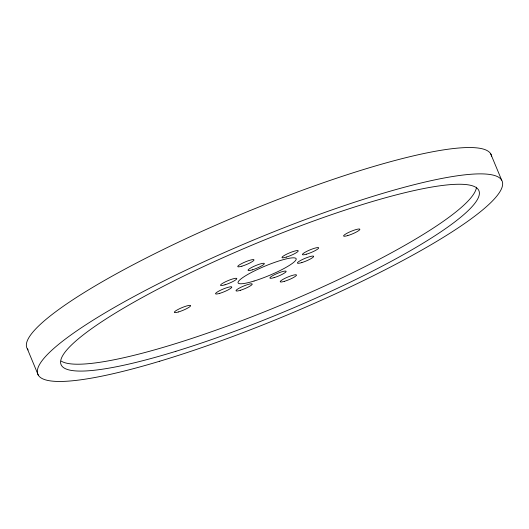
<?xml version="1.0" encoding="UTF-8"?>
<svg xmlns="http://www.w3.org/2000/svg" width="529" height="529" viewBox="0 0 529 529"><rect width="100%" height="100%" fill="white"/><g stroke="black" fill="none" stroke-linecap="round" stroke-linejoin="round"><path stroke-width="0.79" d="M490.687 153.787L501.651 180.124M27.349 348.876L38.313 375.213M476.484 187.206A226.3 36.964 -22.6 0 1 284.06 303.778A226.3 36.964 -22.6 0 1 61.219 361.109M28.136 349.94A251.447 41.07 -22.6 0 1 241.098 214.311A251.447 41.07 -22.6 0 1 491.586 156.207M254.046 281.025A31.429 5.131 -22.6 0 0 296.161 258.767A31.429 5.131 -22.6 0 0 251.156 272.6A31.429 5.131 -22.6 0 0 254.046 281.025M252.307 269.85A8.801 1.435 -22.6 0 0 264.361 263.587A8.801 1.435 -22.6 0 0 251.989 267.284A8.801 1.435 -22.6 0 0 252.307 269.85M225.01 284.781A8.801 1.435 -22.6 0 0 236.827 278.545A8.801 1.435 -22.6 0 0 224.25 282.4A8.801 1.435 -22.6 0 0 225.01 284.781M219.766 293.337A8.801 1.435 -22.6 0 0 231.821 287.082A8.801 1.435 -22.6 0 0 219.449 290.778A8.801 1.435 -22.6 0 0 219.766 293.337M240.424 290.276A8.801 1.435 -22.6 0 0 252.247 284.047A8.801 1.435 -22.6 0 0 239.67 287.902A8.801 1.435 -22.6 0 0 240.424 290.276M274.115 277.626A8.801 1.435 -22.6 0 0 286.169 271.37A8.801 1.435 -22.6 0 0 273.797 275.067A8.801 1.435 -22.6 0 0 274.115 277.626M301.861 262.563A8.801 1.435 -22.6 0 0 313.684 256.327A8.801 1.435 -22.6 0 0 301.107 260.182A8.801 1.435 -22.6 0 0 301.861 262.563M306.648 254.138A8.801 1.435 -22.6 0 0 318.703 247.883A8.801 1.435 -22.6 0 0 306.337 251.579A8.801 1.435 -22.6 0 0 306.648 254.138M286.447 257.061A8.801 1.435 -22.6 0 0 298.263 250.825A8.801 1.435 -22.6 0 0 285.686 254.68A8.801 1.435 -22.6 0 0 286.447 257.061M284.39 281.335A8.801 1.435 -22.6 0 0 296.505 275.067A8.801 1.435 -22.6 0 0 284.192 278.723A8.801 1.435 -22.6 0 0 284.39 281.335M178.518 311.938A8.801 1.435 -22.6 0 0 190.638 305.676A8.801 1.435 -22.6 0 0 178.326 309.326A8.801 1.435 -22.6 0 0 178.518 311.938M241.905 266.18A8.801 1.435 -22.6 0 0 254.026 259.918A8.801 1.435 -22.6 0 0 241.713 263.568A8.801 1.435 -22.6 0 0 241.905 266.18M347.778 235.577A8.801 1.435 -22.6 0 0 359.892 229.315A8.801 1.435 -22.6 0 0 347.579 232.965A8.801 1.435 -22.6 0 0 347.778 235.577M159.738 361.214A251.447 41.07 -22.6 0 0 502.55 182.545A251.447 41.07 -22.6 0 0 147.657 289.251A251.447 41.07 -22.6 0 0 159.738 361.214M175.859 351.309A226.3 36.964 -22.6 0 0 479.043 191.062A226.3 36.964 -22.6 0 0 155.043 290.633A226.3 36.964 -22.6 0 0 175.859 351.309"/></g></svg>
